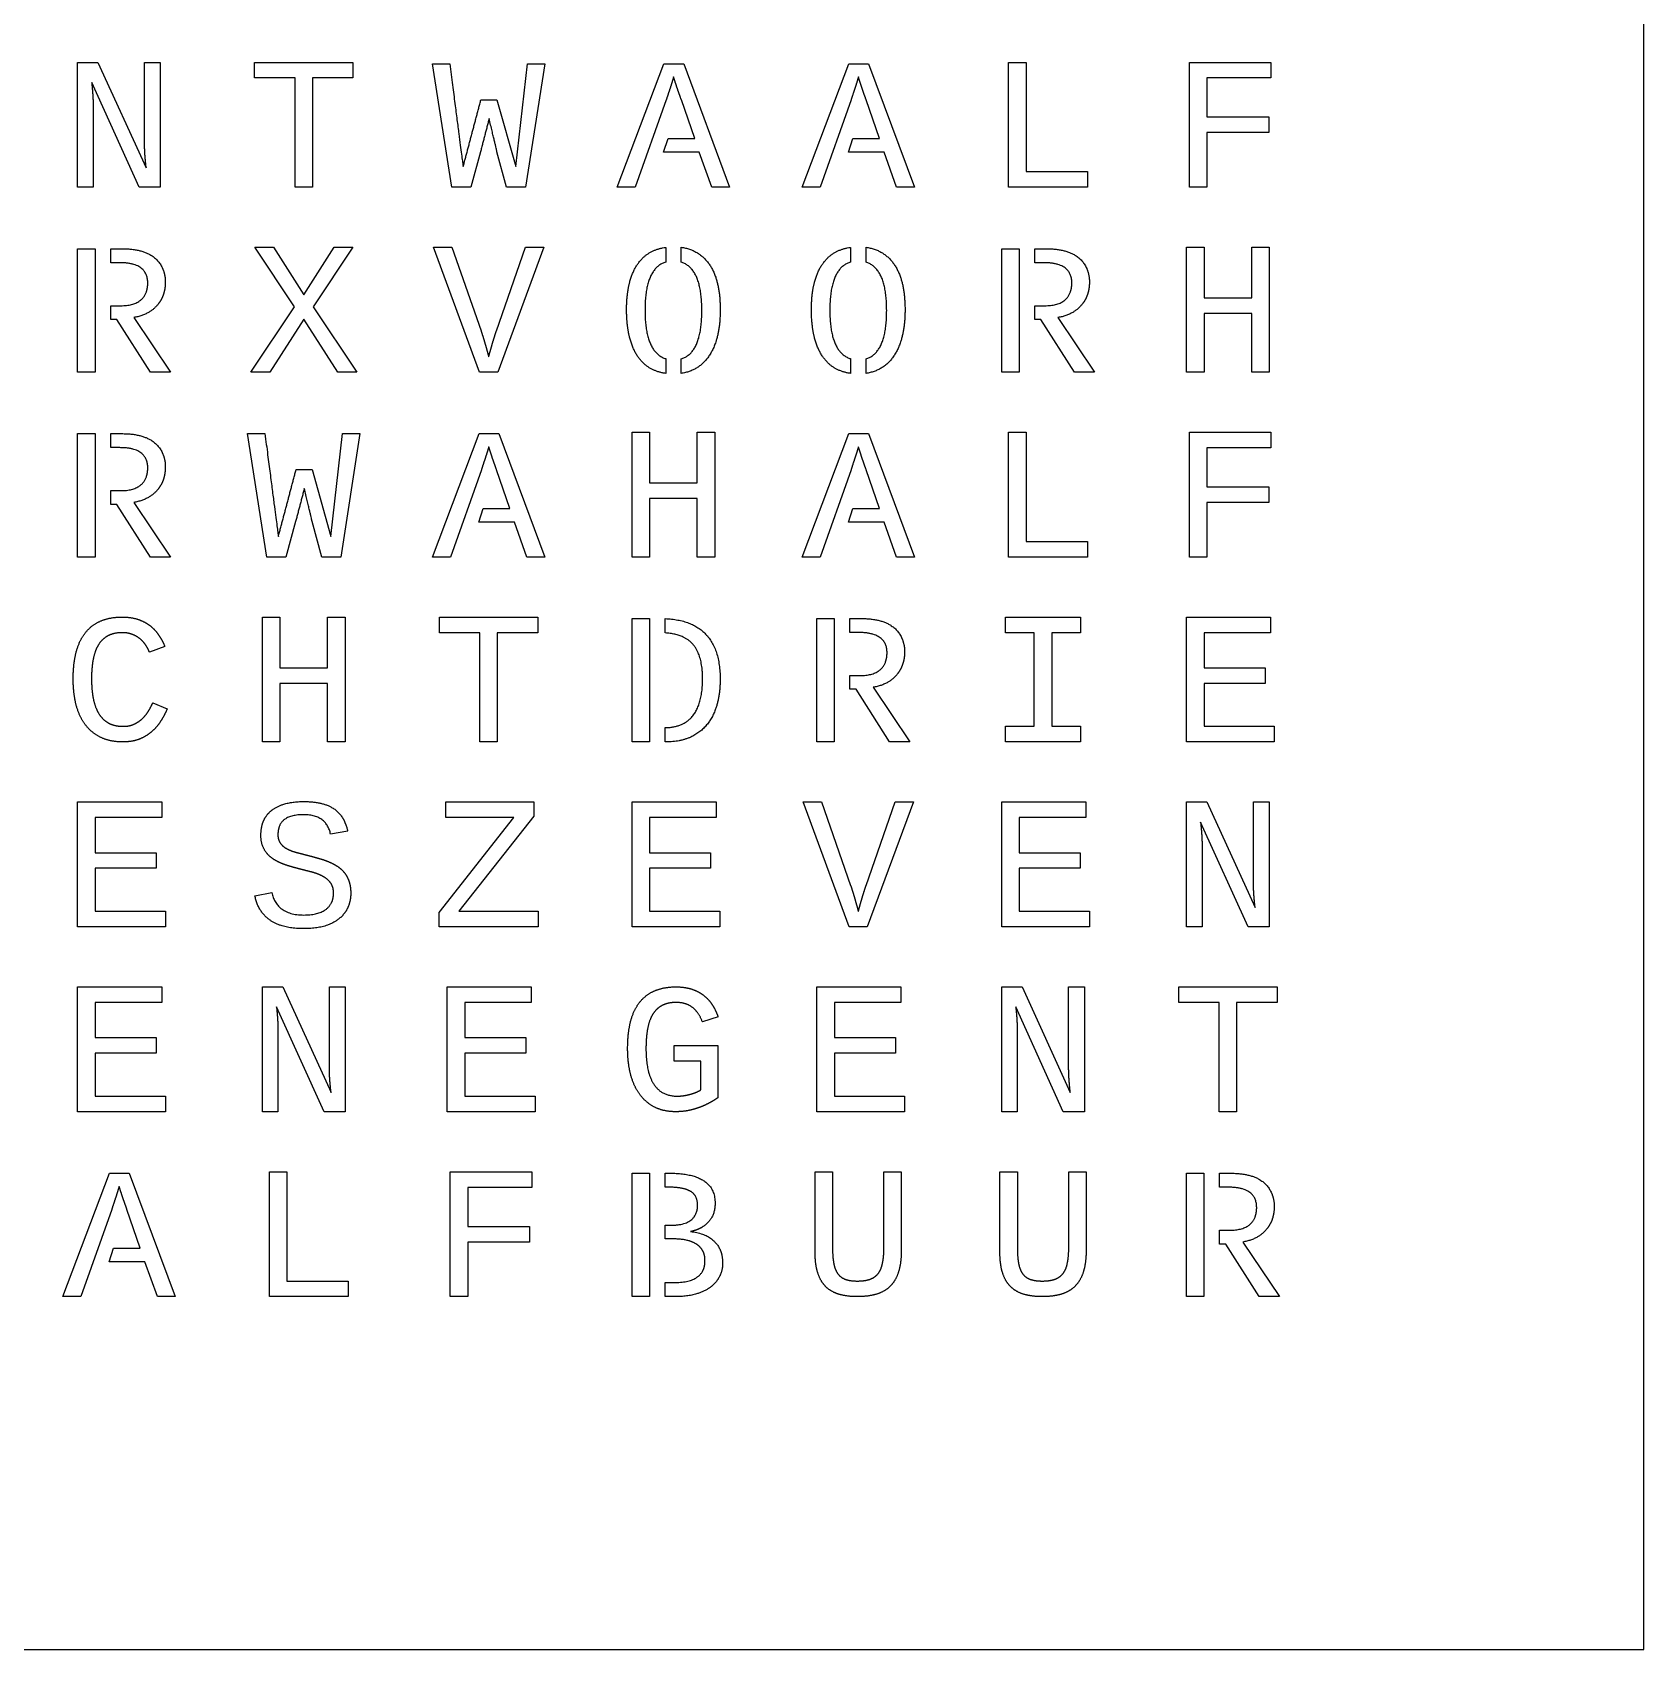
# Model space of a CAD drawing. Extents: x 0 to 550, y 0 to 550.
# Drawn here: x 259.4 to 550, y 0 to 291.6 of the extents above; entities that cross this region are included whole.
import ezdxf

# ---------------------------------------------------------------- set-up
doc = ezdxf.new("R2010")
doc.units = 0
for name, color, linetype in [('Rectangle', 7, 'CONTINUOUS'), ('ShapeString084', 7, 'CONTINUOUS'), ('ShapeString085', 7, 'CONTINUOUS'), ('ShapeString086', 7, 'CONTINUOUS'), ('ShapeString087', 7, 'CONTINUOUS'), ('ShapeString088', 7, 'CONTINUOUS'), ('ShapeString089', 7, 'CONTINUOUS'), ('ShapeString090', 7, 'CONTINUOUS'), ('ShapeString097', 7, 'CONTINUOUS'), ('ShapeString098', 7, 'CONTINUOUS'), ('ShapeString099', 7, 'CONTINUOUS'), ('ShapeString100', 7, 'CONTINUOUS'), ('ShapeString101', 7, 'CONTINUOUS'), ('ShapeString102', 7, 'CONTINUOUS'), ('ShapeString103', 7, 'CONTINUOUS'), ('ShapeString110', 7, 'CONTINUOUS'), ('ShapeString111', 7, 'CONTINUOUS'), ('ShapeString112', 7, 'CONTINUOUS'), ('ShapeString113', 7, 'CONTINUOUS'), ('ShapeString114', 7, 'CONTINUOUS'), ('ShapeString115', 7, 'CONTINUOUS'), ('ShapeString116', 7, 'CONTINUOUS'), ('ShapeString123', 7, 'CONTINUOUS'), ('ShapeString124', 7, 'CONTINUOUS'), ('ShapeString125', 7, 'CONTINUOUS'), ('ShapeString126', 7, 'CONTINUOUS'), ('ShapeString127', 7, 'CONTINUOUS'), ('ShapeString128', 7, 'CONTINUOUS'), ('ShapeString129', 7, 'CONTINUOUS'), ('ShapeString136', 7, 'CONTINUOUS'), ('ShapeString137', 7, 'CONTINUOUS'), ('ShapeString138', 7, 'CONTINUOUS'), ('ShapeString139', 7, 'CONTINUOUS'), ('ShapeString140', 7, 'CONTINUOUS'), ('ShapeString141', 7, 'CONTINUOUS'), ('ShapeString142', 7, 'CONTINUOUS'), ('ShapeString149', 7, 'CONTINUOUS'), ('ShapeString150', 7, 'CONTINUOUS'), ('ShapeString151', 7, 'CONTINUOUS'), ('ShapeString152', 7, 'CONTINUOUS'), ('ShapeString153', 7, 'CONTINUOUS'), ('ShapeString154', 7, 'CONTINUOUS'), ('ShapeString155', 7, 'CONTINUOUS'), ('ShapeString162', 7, 'CONTINUOUS'), ('ShapeString163', 7, 'CONTINUOUS'), ('ShapeString164', 7, 'CONTINUOUS'), ('ShapeString165', 7, 'CONTINUOUS'), ('ShapeString166', 7, 'CONTINUOUS'), ('ShapeString167', 7, 'CONTINUOUS'), ('ShapeString168', 7, 'CONTINUOUS')]:
    doc.layers.add(name, color=color, linetype=linetype)

msp = doc.modelspace()

# ---------------------------------------------------------------- linework, layer by layer
at = {"layer": 'Rectangle'}
for p, q in [((550, 0), (550, 550)), ((0, 0), (550, 0))]:
    msp.add_line(p, q, dxfattribs=at)
at = {"layer": 'ShapeString084'}
for p, q in [((267.553, 286.153), (271.214, 286.153)), ((267.553, 263.642), (267.553, 286.153)), ((271.214, 286.153), (279.919, 267.126)), ((279.622, 286.153), (282.458, 286.153)), ((279.622, 271.71), (279.622, 286.153)), ((282.458, 286.153), (282.458, 263.642)), ((278.666, 263.642), (270.092, 282.536)), ((270.356, 278.294), (270.356, 263.642)), ((270.356, 263.642), (267.553, 263.642)), ((282.458, 263.642), (278.666, 263.642))]:
    msp.add_line(p, q, dxfattribs=at)
for points in [[(270.092, 282.536), (270.158, 281.822), (270.224, 281.064)], [(270.224, 281.064), (270.279, 280.426), (270.312, 279.679)], [(270.312, 279.679), (270.356, 278.942), (270.356, 278.294)], [(279.666, 270.028), (279.622, 270.853), (279.622, 271.71)], [(279.776, 268.566), (279.71, 269.215), (279.666, 270.028)], [(279.919, 267.126), (279.842, 267.797), (279.776, 268.566)]]:
    msp.add_open_spline(points, degree=2, dxfattribs=at)
at = {"layer": 'ShapeString085'}
for p, q in [((299.469, 286.153), (317.209, 286.153)), ((299.469, 283.339), (299.469, 286.153)), ((317.209, 286.153), (317.209, 283.339)), ((306.778, 283.339), (299.469, 283.339)), ((306.778, 263.642), (306.778, 283.339)), ((309.911, 283.339), (309.911, 263.642)), ((317.209, 283.339), (309.911, 283.339)), ((309.911, 263.642), (306.778, 263.642))]:
    msp.add_line(p, q, dxfattribs=at)
at = {"layer": 'ShapeString086'}
for p, q in [((331.549, 285.889), (334.671, 285.889)), ((335.033, 263.642), (331.549, 285.889)), ((346.574, 267.368), (348.685, 285.889)), ((351.795, 285.889), (348.333, 263.642)), ((348.685, 285.889), (351.795, 285.889)), ((340.287, 279.393), (343.178, 279.393)), ((343.178, 279.393), (346.574, 267.368)), ((340.21, 270.028), (338.463, 263.642)), ((344.904, 263.642), (343.189, 270.028)), ((338.463, 263.642), (335.033, 263.642)), ((348.333, 263.642), (344.904, 263.642))]:
    msp.add_line(p, q, dxfattribs=at)
for points in [[(334.671, 285.889), (336.891, 268.654), (337.089, 267.368)], [(337.089, 267.368), (338.694, 273.37), (340.287, 279.393)], [(341.771, 276.008), (340.98, 273.007), (340.21, 270.028)], [(343.189, 270.028), (343.057, 270.6), (341.771, 276.008)]]:
    msp.add_open_spline(points, degree=2, dxfattribs=at)
at = {"layer": 'ShapeString087'}
for p, q in [((364.883, 263.642), (373.291, 285.889)), ((373.291, 285.889), (376.874, 285.889)), ((376.874, 285.889), (385.129, 263.642)), ((373.709, 279.371), (368.114, 263.642)), ((378.853, 272.402), (376.445, 279.371)), ((373.247, 269.94), (374.049, 272.402)), ((374.049, 272.402), (378.853, 272.402)), ((379.655, 269.94), (373.247, 269.94)), ((381.93, 263.642), (379.655, 269.94)), ((368.114, 263.642), (364.883, 263.642)), ((385.129, 263.642), (381.93, 263.642))]:
    msp.add_line(p, q, dxfattribs=at)
for points in [[(374.841, 282.866), (374.709, 282.426), (374.522, 281.844)], [(375.039, 283.515), (374.973, 283.317), (374.841, 282.866)], [(375.247, 282.877), (375.105, 283.317), (375.039, 283.515)], [(375.577, 281.855), (375.39, 282.437), (375.247, 282.877)], [(374.115, 280.624), (373.808, 279.668), (373.709, 279.371)], [(374.522, 281.844), (374.335, 281.272), (374.115, 280.624)], [(375.995, 280.646), (375.764, 281.283), (375.577, 281.855)], [(376.445, 279.371), (376.127, 280.261), (375.995, 280.646)]]:
    msp.add_open_spline(points, degree=2, dxfattribs=at)
at = {"layer": 'ShapeString088'}
for p, q in [((398.216, 263.642), (406.624, 285.889)), ((406.624, 285.889), (410.207, 285.889)), ((410.207, 285.889), (418.462, 263.642)), ((407.042, 279.371), (401.447, 263.642)), ((412.186, 272.402), (409.779, 279.371)), ((406.58, 269.94), (407.383, 272.402)), ((407.383, 272.402), (412.186, 272.402)), ((412.988, 269.94), (406.58, 269.94)), ((415.264, 263.642), (412.988, 269.94)), ((401.447, 263.642), (398.216, 263.642)), ((418.462, 263.642), (415.264, 263.642))]:
    msp.add_line(p, q, dxfattribs=at)
for points in [[(408.174, 282.866), (408.042, 282.426), (407.855, 281.844)], [(408.372, 283.515), (408.306, 283.317), (408.174, 282.866)], [(408.581, 282.877), (408.438, 283.317), (408.372, 283.515)], [(408.91, 281.855), (408.724, 282.437), (408.581, 282.877)], [(407.449, 280.624), (407.141, 279.668), (407.042, 279.371)], [(407.855, 281.844), (407.668, 281.272), (407.449, 280.624)], [(409.328, 280.646), (409.097, 281.283), (408.91, 281.855)], [(409.779, 279.371), (409.46, 280.261), (409.328, 280.646)]]:
    msp.add_open_spline(points, degree=2, dxfattribs=at)
at = {"layer": 'ShapeString089'}
for p, q in [((435.462, 263.642), (435.462, 286.153)), ((435.462, 286.153), (438.606, 286.153)), ((438.606, 286.153), (438.606, 266.456)), ((438.606, 266.456), (449.685, 266.456)), ((449.685, 266.456), (449.685, 263.642)), ((449.685, 263.642), (435.462, 263.642))]:
    msp.add_line(p, q, dxfattribs=at)
at = {"layer": 'ShapeString090'}
for p, q in [((468.081, 286.153), (482.777, 286.153)), ((468.081, 263.642), (468.081, 286.153)), ((482.777, 286.153), (482.777, 283.339)), ((471.236, 283.339), (471.236, 276.304)), ((482.777, 283.339), (471.236, 283.339)), ((471.236, 276.304), (482.381, 276.304)), ((482.381, 276.304), (482.381, 273.49)), ((471.236, 273.49), (471.236, 263.642)), ((482.381, 273.49), (471.236, 273.49)), ((471.236, 263.642), (468.081, 263.642))]:
    msp.add_line(p, q, dxfattribs=at)
at = {"layer": 'ShapeString097'}
for p, q in [((267.553, 252.555), (270.686, 252.555)), ((267.553, 230.309), (267.553, 252.555)), ((270.686, 252.555), (270.686, 230.309)), ((273.522, 252.555), (275.5, 252.555)), ((273.522, 250.027), (273.522, 252.555)), ((275.192, 250.027), (273.522, 250.027)), ((273.522, 242.278), (275.324, 242.278)), ((273.522, 239.794), (273.522, 242.278)), ((274.632, 239.794), (273.522, 239.794)), ((280.666, 230.309), (274.632, 239.794)), ((277.699, 240.157), (284.293, 230.309)), ((270.686, 230.309), (267.553, 230.309)), ((284.293, 230.309), (280.666, 230.309))]:
    msp.add_line(p, q, dxfattribs=at)
for points in [[(275.5, 252.555), (281.359, 252.555), (282.886, 248.972)], [(280.205, 246.356), (280.205, 250.027), (275.192, 250.027)], [(282.886, 248.972), (283.37, 247.84), (283.37, 246.609)], [(279.952, 244.785), (280.205, 245.532), (280.205, 246.356)], [(283.37, 246.609), (283.37, 245.378), (283.04, 244.367)], [(275.324, 242.278), (279.083, 242.278), (279.952, 244.785)], [(282.029, 242.509), (280.501, 240.619), (277.699, 240.157)], [(283.04, 244.367), (282.722, 243.356), (282.029, 242.509)]]:
    msp.add_open_spline(points, degree=2, dxfattribs=at)
at = {"layer": 'ShapeString098'}
for p, q in [((299.491, 252.819), (302.865, 252.819)), ((306.657, 242.07), (299.491, 252.819)), ((302.865, 252.819), (308.339, 244.257)), ((308.339, 244.257), (313.835, 252.819)), ((317.209, 252.819), (310.043, 242.07)), ((313.835, 252.819), (317.209, 252.819)), ((298.809, 230.309), (306.657, 242.07)), ((310.043, 242.07), (317.89, 230.309)), ((308.339, 239.882), (302.195, 230.309)), ((314.505, 230.309), (308.339, 239.882)), ((302.195, 230.309), (298.809, 230.309)), ((317.89, 230.309), (314.505, 230.309))]:
    msp.add_line(p, q, dxfattribs=at)
at = {"layer": 'ShapeString099'}
for p, q in [((331.714, 252.819), (335.033, 252.819)), ((340.046, 230.309), (331.714, 252.819)), ((335.033, 252.819), (340.309, 237.739)), ((343.079, 237.739), (348.322, 252.819)), ((351.63, 252.819), (343.31, 230.309)), ((348.322, 252.819), (351.63, 252.819)), ((343.31, 230.309), (340.046, 230.309))]:
    msp.add_line(p, q, dxfattribs=at)
for points in [[(340.309, 237.739), (340.573, 236.992), (340.815, 236.178)], [(340.815, 236.178), (341.057, 235.365), (341.255, 234.661)], [(342.563, 236.134), (342.815, 236.959), (343.079, 237.739)], [(341.255, 234.661), (341.485, 233.859), (341.694, 233.079)], [(341.694, 233.079), (341.892, 233.826), (342.123, 234.628)], [(342.123, 234.628), (342.321, 235.321), (342.563, 236.134)]]:
    msp.add_open_spline(points, degree=2, dxfattribs=at)
at = {"layer": 'ShapeString100'}
for p, q in [((373.61, 252.797), (373.61, 250.126)), ((376.413, 250.126), (376.413, 252.819)), ((373.61, 232.738), (373.61, 230.078)), ((376.413, 230.078), (376.413, 232.716))]:
    msp.add_line(p, q, dxfattribs=at)
for points in [[(367.125, 246.521), (368.609, 252.127), (373.61, 252.797)], [(376.413, 252.819), (379.479, 252.391), (381.271, 250.027)], [(373.61, 250.126), (369.884, 249.038), (369.884, 241.476)], [(380.139, 241.41), (380.139, 249.005), (376.413, 250.126)], [(381.271, 250.027), (383.447, 247.192), (383.447, 241.542)], [(366.564, 241.586), (366.564, 244.411), (367.125, 246.521)], [(367.092, 236.64), (366.564, 238.783), (366.564, 241.586)], [(369.884, 241.476), (369.884, 233.925), (373.61, 232.738)], [(376.413, 232.716), (380.139, 233.793), (380.139, 241.41)], [(383.447, 241.542), (383.447, 235.936), (381.205, 232.914)], [(373.61, 230.078), (368.532, 230.792), (367.092, 236.64)], [(381.205, 232.914), (379.446, 230.54), (376.413, 230.078)]]:
    msp.add_open_spline(points, degree=2, dxfattribs=at)
at = {"layer": 'ShapeString101'}
for p, q in [((406.943, 252.797), (406.943, 250.126)), ((409.746, 250.126), (409.746, 252.819)), ((406.943, 232.738), (406.943, 230.078)), ((409.746, 230.078), (409.746, 232.716))]:
    msp.add_line(p, q, dxfattribs=at)
for points in [[(400.458, 246.521), (401.942, 252.127), (406.943, 252.797)], [(409.746, 252.819), (412.812, 252.391), (414.604, 250.027)], [(406.943, 250.126), (403.217, 249.038), (403.217, 241.476)], [(413.472, 241.41), (413.472, 249.005), (409.746, 250.126)], [(414.604, 250.027), (416.78, 247.192), (416.78, 241.542)], [(399.898, 241.586), (399.898, 244.411), (400.458, 246.521)], [(400.425, 236.64), (399.898, 238.783), (399.898, 241.586)], [(403.217, 241.476), (403.217, 233.925), (406.943, 232.738)], [(409.746, 232.716), (413.472, 233.793), (413.472, 241.41)], [(416.78, 241.542), (416.78, 235.936), (414.538, 232.914)], [(406.943, 230.078), (401.865, 230.792), (400.425, 236.64)], [(414.538, 232.914), (412.779, 230.54), (409.746, 230.078)]]:
    msp.add_open_spline(points, degree=2, dxfattribs=at)
at = {"layer": 'ShapeString102'}
for p, q in [((434.22, 252.555), (437.353, 252.555)), ((434.22, 230.309), (434.22, 252.555)), ((437.353, 252.555), (437.353, 230.309)), ((440.188, 252.555), (442.167, 252.555)), ((440.188, 250.027), (440.188, 252.555)), ((441.859, 250.027), (440.188, 250.027)), ((440.188, 242.278), (441.991, 242.278)), ((440.188, 239.794), (440.188, 242.278)), ((441.299, 239.794), (440.188, 239.794)), ((447.333, 230.309), (441.299, 239.794)), ((444.365, 240.157), (450.96, 230.309)), ((437.353, 230.309), (434.22, 230.309)), ((450.96, 230.309), (447.333, 230.309))]:
    msp.add_line(p, q, dxfattribs=at)
for points in [[(442.167, 252.555), (448.025, 252.555), (449.553, 248.972)], [(446.871, 246.356), (446.871, 250.027), (441.859, 250.027)], [(449.553, 248.972), (450.037, 247.84), (450.037, 246.609)], [(446.618, 244.785), (446.871, 245.532), (446.871, 246.356)], [(450.037, 246.609), (450.037, 245.378), (449.707, 244.367)], [(441.991, 242.278), (445.75, 242.278), (446.618, 244.785)], [(448.696, 242.509), (447.168, 240.619), (444.365, 240.157)], [(449.707, 244.367), (449.388, 243.356), (448.696, 242.509)]]:
    msp.add_open_spline(points, degree=2, dxfattribs=at)
at = {"layer": 'ShapeString103'}
for p, q in [((467.553, 252.819), (470.708, 252.819)), ((467.553, 230.309), (467.553, 252.819)), ((470.708, 252.819), (470.708, 243.674)), ((479.314, 252.819), (482.458, 252.819)), ((479.314, 243.674), (479.314, 252.819)), ((482.458, 252.819), (482.458, 230.309)), ((470.708, 243.674), (479.314, 243.674)), ((470.708, 240.861), (470.708, 230.309)), ((479.314, 240.861), (470.708, 240.861)), ((479.314, 230.309), (479.314, 240.861)), ((470.708, 230.309), (467.553, 230.309)), ((482.458, 230.309), (479.314, 230.309))]:
    msp.add_line(p, q, dxfattribs=at)
at = {"layer": 'ShapeString110'}
for p, q in [((267.553, 219.222), (270.686, 219.222)), ((267.553, 196.976), (267.553, 219.222)), ((270.686, 219.222), (270.686, 196.976)), ((273.522, 219.222), (275.5, 219.222)), ((273.522, 216.694), (273.522, 219.222)), ((275.192, 216.694), (273.522, 216.694)), ((273.522, 208.945), (275.324, 208.945)), ((273.522, 206.461), (273.522, 208.945)), ((274.632, 206.461), (273.522, 206.461)), ((280.666, 196.976), (274.632, 206.461)), ((277.699, 206.824), (284.293, 196.976)), ((270.686, 196.976), (267.553, 196.976)), ((284.293, 196.976), (280.666, 196.976))]:
    msp.add_line(p, q, dxfattribs=at)
for points in [[(275.5, 219.222), (281.359, 219.222), (282.886, 215.639)], [(280.205, 213.023), (280.205, 216.694), (275.192, 216.694)], [(279.952, 211.451), (280.205, 212.199), (280.205, 213.023)], [(282.886, 215.639), (283.37, 214.507), (283.37, 213.276)], [(283.37, 213.276), (283.37, 212.045), (283.04, 211.034)], [(275.324, 208.945), (279.083, 208.945), (279.952, 211.451)], [(283.04, 211.034), (282.722, 210.022), (282.029, 209.176)], [(282.029, 209.176), (280.501, 207.285), (277.699, 206.824)]]:
    msp.add_open_spline(points, degree=2, dxfattribs=at)
at = {"layer": 'ShapeString111'}
for p, q in [((298.216, 219.222), (301.337, 219.222)), ((301.7, 196.976), (298.216, 219.222)), ((313.241, 200.702), (315.351, 219.222)), ((318.462, 219.222), (315, 196.976)), ((315.351, 219.222), (318.462, 219.222)), ((306.954, 212.726), (309.845, 212.726)), ((309.845, 212.726), (313.241, 200.702)), ((306.877, 203.362), (305.129, 196.976)), ((311.57, 196.976), (309.856, 203.362)), ((305.129, 196.976), (301.7, 196.976)), ((315, 196.976), (311.57, 196.976))]:
    msp.add_line(p, q, dxfattribs=at)
for points in [[(301.337, 219.222), (303.558, 201.988), (303.756, 200.702)], [(303.756, 200.702), (305.36, 206.703), (306.954, 212.726)], [(308.438, 209.341), (307.646, 206.34), (306.877, 203.362)], [(309.856, 203.362), (309.724, 203.933), (308.438, 209.341)]]:
    msp.add_open_spline(points, degree=2, dxfattribs=at)
at = {"layer": 'ShapeString112'}
for p, q in [((331.549, 196.976), (339.958, 219.222)), ((339.958, 219.222), (343.541, 219.222)), ((343.541, 219.222), (351.795, 196.976)), ((340.375, 212.704), (334.781, 196.976)), ((345.519, 205.736), (343.112, 212.704)), ((339.914, 203.274), (340.716, 205.736)), ((340.716, 205.736), (345.519, 205.736)), ((346.322, 203.274), (339.914, 203.274)), ((348.597, 196.976), (346.322, 203.274)), ((334.781, 196.976), (331.549, 196.976)), ((351.795, 196.976), (348.597, 196.976))]:
    msp.add_line(p, q, dxfattribs=at)
for points in [[(341.507, 216.199), (341.376, 215.76), (341.189, 215.177)], [(341.705, 216.848), (341.639, 216.65), (341.507, 216.199)], [(341.914, 216.21), (341.771, 216.65), (341.705, 216.848)], [(342.244, 215.188), (342.057, 215.771), (341.914, 216.21)], [(340.782, 213.957), (340.474, 213.001), (340.375, 212.704)], [(341.189, 215.177), (341.002, 214.606), (340.782, 213.957)], [(342.662, 213.979), (342.431, 214.617), (342.244, 215.188)], [(343.112, 212.704), (342.793, 213.594), (342.662, 213.979)]]:
    msp.add_open_spline(points, degree=2, dxfattribs=at)
at = {"layer": 'ShapeString113'}
for p, q in [((367.553, 219.486), (370.708, 219.486)), ((367.553, 196.976), (367.553, 219.486)), ((370.708, 219.486), (370.708, 210.341)), ((379.314, 219.486), (382.458, 219.486)), ((379.314, 210.341), (379.314, 219.486)), ((382.458, 219.486), (382.458, 196.976)), ((370.708, 210.341), (379.314, 210.341)), ((370.708, 207.527), (370.708, 196.976)), ((379.314, 207.527), (370.708, 207.527)), ((379.314, 196.976), (379.314, 207.527)), ((370.708, 196.976), (367.553, 196.976)), ((382.458, 196.976), (379.314, 196.976))]:
    msp.add_line(p, q, dxfattribs=at)
at = {"layer": 'ShapeString114'}
for p, q in [((398.216, 196.976), (406.624, 219.222)), ((406.624, 219.222), (410.207, 219.222)), ((410.207, 219.222), (418.462, 196.976)), ((407.042, 212.704), (401.447, 196.976)), ((412.186, 205.736), (409.779, 212.704)), ((406.58, 203.274), (407.383, 205.736)), ((407.383, 205.736), (412.186, 205.736)), ((412.988, 203.274), (406.58, 203.274)), ((415.264, 196.976), (412.988, 203.274)), ((401.447, 196.976), (398.216, 196.976)), ((418.462, 196.976), (415.264, 196.976))]:
    msp.add_line(p, q, dxfattribs=at)
for points in [[(408.174, 216.199), (408.042, 215.76), (407.855, 215.177)], [(408.372, 216.848), (408.306, 216.65), (408.174, 216.199)], [(408.581, 216.21), (408.438, 216.65), (408.372, 216.848)], [(408.91, 215.188), (408.724, 215.771), (408.581, 216.21)], [(407.449, 213.957), (407.141, 213.001), (407.042, 212.704)], [(407.855, 215.177), (407.668, 214.606), (407.449, 213.957)], [(409.328, 213.979), (409.097, 214.617), (408.91, 215.188)], [(409.779, 212.704), (409.46, 213.594), (409.328, 213.979)]]:
    msp.add_open_spline(points, degree=2, dxfattribs=at)
at = {"layer": 'ShapeString115'}
for p, q in [((435.462, 196.976), (435.462, 219.486)), ((435.462, 219.486), (438.606, 219.486)), ((438.606, 219.486), (438.606, 199.789)), ((438.606, 199.789), (449.685, 199.789)), ((449.685, 199.789), (449.685, 196.976)), ((449.685, 196.976), (435.462, 196.976))]:
    msp.add_line(p, q, dxfattribs=at)
at = {"layer": 'ShapeString116'}
for p, q in [((468.081, 219.486), (482.777, 219.486)), ((468.081, 196.976), (468.081, 219.486)), ((482.777, 219.486), (482.777, 216.672)), ((471.236, 216.672), (471.236, 209.638)), ((482.777, 216.672), (471.236, 216.672)), ((471.236, 209.638), (482.381, 209.638)), ((482.381, 209.638), (482.381, 206.824)), ((471.236, 206.824), (471.236, 196.976)), ((482.381, 206.824), (471.236, 206.824)), ((471.236, 196.976), (468.081, 196.976))]:
    msp.add_line(p, q, dxfattribs=at)
at = {"layer": 'ShapeString123'}
for p, q in [((283.271, 180.855), (280.501, 179.822)), ((281.095, 170.677), (283.711, 169.633))]:
    msp.add_line(p, q, dxfattribs=at)
for points in [[(268.894, 183.262), (269.983, 184.68), (271.642, 185.416)], [(271.642, 185.416), (273.313, 186.153), (275.588, 186.153)], [(275.588, 186.153), (277.259, 186.153), (278.512, 185.713)], [(278.512, 185.713), (279.765, 185.284), (280.677, 184.548)], [(280.677, 184.548), (281.589, 183.811), (282.227, 182.855)], [(267.279, 179.756), (267.806, 181.844), (268.894, 183.262)], [(271.356, 181.217), (270.686, 180.162), (270.367, 178.601)], [(273.082, 182.8), (272.038, 182.273), (271.356, 181.217)], [(275.599, 183.339), (274.137, 183.339), (273.082, 182.8)], [(277.391, 183.031), (276.588, 183.339), (275.599, 183.339)], [(278.787, 182.24), (278.193, 182.734), (277.391, 183.031)], [(279.82, 181.118), (279.391, 181.756), (278.787, 182.24)], [(280.501, 179.822), (280.249, 180.481), (279.82, 181.118)], [(282.227, 182.855), (282.864, 181.899), (283.271, 180.855)], [(266.751, 174.996), (266.751, 177.678), (267.279, 179.756)], [(270.367, 178.601), (270.059, 177.052), (270.059, 174.996)], [(267.279, 170.347), (266.751, 172.435), (266.751, 174.996)], [(270.059, 174.996), (270.059, 172.952), (270.389, 171.358)], [(268.927, 166.764), (267.817, 168.259), (267.279, 170.347)], [(270.389, 171.358), (270.719, 169.775), (271.411, 168.676)], [(280.259, 169.105), (280.743, 169.863), (281.095, 170.677)], [(283.711, 169.633), (283.249, 168.5), (282.568, 167.434)], [(271.73, 164.456), (270.049, 165.28), (268.927, 166.764)], [(271.411, 168.676), (272.104, 167.577), (273.181, 167.017)], [(273.181, 167.017), (274.269, 166.456), (275.786, 166.456)], [(275.786, 166.456), (276.819, 166.456), (277.655, 166.808)], [(277.655, 166.808), (278.49, 167.17), (279.138, 167.753)], [(279.138, 167.753), (279.787, 168.347), (280.259, 169.105)], [(282.568, 167.434), (281.897, 166.368), (280.941, 165.522)], [(275.753, 163.642), (273.423, 163.642), (271.73, 164.456)], [(278.71, 164.159), (277.435, 163.642), (275.753, 163.642)], [(280.941, 165.522), (279.985, 164.675), (278.71, 164.159)]]:
    msp.add_open_spline(points, degree=2, dxfattribs=at)
at = {"layer": 'ShapeString124'}
for p, q in [((300.887, 186.153), (304.041, 186.153)), ((300.887, 163.642), (300.887, 186.153)), ((304.041, 186.153), (304.041, 177.008)), ((312.648, 186.153), (315.791, 186.153)), ((312.648, 177.008), (312.648, 186.153)), ((315.791, 186.153), (315.791, 163.642)), ((304.041, 177.008), (312.648, 177.008)), ((304.041, 174.194), (304.041, 163.642)), ((312.648, 174.194), (304.041, 174.194)), ((312.648, 163.642), (312.648, 174.194)), ((304.041, 163.642), (300.887, 163.642)), ((315.791, 163.642), (312.648, 163.642))]:
    msp.add_line(p, q, dxfattribs=at)
at = {"layer": 'ShapeString125'}
for p, q in [((332.802, 186.153), (350.542, 186.153)), ((332.802, 183.339), (332.802, 186.153)), ((350.542, 186.153), (350.542, 183.339)), ((340.112, 183.339), (332.802, 183.339)), ((340.112, 163.642), (340.112, 183.339)), ((343.244, 183.339), (343.244, 163.642)), ((350.542, 183.339), (343.244, 183.339)), ((343.244, 163.642), (340.112, 163.642))]:
    msp.add_line(p, q, dxfattribs=at)
at = {"layer": 'ShapeString126'}
for p, q in [((367.553, 185.889), (370.719, 185.889)), ((367.553, 163.642), (367.553, 185.889)), ((370.719, 185.889), (370.719, 163.642)), ((373.522, 183.295), (373.522, 185.867)), ((373.522, 163.642), (373.522, 166.214)), ((370.719, 163.642), (367.553, 163.642)), ((373.654, 163.642), (373.522, 163.642))]:
    msp.add_line(p, q, dxfattribs=at)
for points in [[(373.522, 185.867), (383.436, 185.46), (383.436, 174.985)], [(378.402, 181.382), (376.775, 183.097), (373.522, 183.295)], [(380.27, 174.985), (380.27, 179.426), (378.402, 181.382)], [(373.522, 166.214), (380.27, 166.313), (380.27, 174.985)], [(383.436, 174.985), (383.436, 169.501), (380.864, 166.544)], [(380.864, 166.544), (378.325, 163.642), (373.654, 163.642)]]:
    msp.add_open_spline(points, degree=2, dxfattribs=at)
at = {"layer": 'ShapeString127'}
for p, q in [((400.887, 185.889), (404.019, 185.889)), ((400.887, 163.642), (400.887, 185.889)), ((404.019, 185.889), (404.019, 163.642)), ((406.855, 185.889), (408.834, 185.889)), ((406.855, 183.361), (406.855, 185.889)), ((408.526, 183.361), (406.855, 183.361)), ((406.855, 175.612), (408.658, 175.612)), ((406.855, 173.128), (406.855, 175.612)), ((407.965, 173.128), (406.855, 173.128)), ((414, 163.642), (407.965, 173.128)), ((411.032, 173.49), (417.627, 163.642)), ((404.019, 163.642), (400.887, 163.642)), ((417.627, 163.642), (414, 163.642))]:
    msp.add_line(p, q, dxfattribs=at)
for points in [[(408.834, 185.889), (414.692, 185.889), (416.22, 182.306)], [(413.538, 179.69), (413.538, 183.361), (408.526, 183.361)], [(416.22, 182.306), (416.703, 181.173), (416.703, 179.942)], [(408.658, 175.612), (412.417, 175.612), (413.285, 178.118)], [(413.285, 178.118), (413.538, 178.865), (413.538, 179.69)], [(416.703, 179.942), (416.703, 178.711), (416.374, 177.7)], [(415.362, 175.843), (413.835, 173.952), (411.032, 173.49)], [(416.374, 177.7), (416.055, 176.689), (415.362, 175.843)]]:
    msp.add_open_spline(points, degree=2, dxfattribs=at)
at = {"layer": 'ShapeString128'}
for p, q in [((434.88, 186.153), (448.454, 186.153)), ((434.88, 183.339), (434.88, 186.153)), ((448.454, 186.153), (448.454, 183.339)), ((440.09, 183.339), (434.88, 183.339)), ((440.09, 166.456), (440.09, 183.339)), ((443.244, 183.339), (443.244, 166.456)), ((448.454, 183.339), (443.244, 183.339)), ((434.88, 166.456), (440.09, 166.456)), ((434.88, 163.642), (434.88, 166.456)), ((443.244, 166.456), (448.454, 166.456)), ((448.454, 166.456), (448.454, 163.642)), ((448.454, 163.642), (434.88, 163.642))]:
    msp.add_line(p, q, dxfattribs=at)
at = {"layer": 'ShapeString129'}
for p, q in [((467.553, 163.642), (467.553, 186.153)), ((467.553, 186.153), (482.711, 186.153)), ((482.711, 186.153), (482.711, 183.339)), ((470.708, 183.339), (470.708, 177.008)), ((482.711, 183.339), (470.708, 183.339)), ((470.708, 177.008), (481.721, 177.008)), ((481.721, 177.008), (481.721, 174.194)), ((470.708, 174.194), (470.708, 166.456)), ((481.721, 174.194), (470.708, 174.194)), ((470.708, 166.456), (483.381, 166.456)), ((483.381, 166.456), (483.381, 163.642)), ((483.381, 163.642), (467.553, 163.642))]:
    msp.add_line(p, q, dxfattribs=at)
at = {"layer": 'ShapeString136'}
for p, q in [((267.553, 130.309), (267.553, 152.819)), ((267.553, 152.819), (282.711, 152.819)), ((282.711, 152.819), (282.711, 150.005)), ((270.708, 150.005), (270.708, 143.674)), ((282.711, 150.005), (270.708, 150.005)), ((270.708, 143.674), (281.721, 143.674)), ((281.721, 143.674), (281.721, 140.861)), ((270.708, 140.861), (270.708, 133.123)), ((281.721, 140.861), (270.708, 140.861)), ((270.708, 133.123), (283.381, 133.123)), ((283.381, 133.123), (283.381, 130.309)), ((283.381, 130.309), (267.553, 130.309))]:
    msp.add_line(p, q, dxfattribs=at)
at = {"layer": 'ShapeString137'}
for p, q in [((316.275, 147.554), (313.175, 147.016)), ((299.524, 135.881), (302.568, 136.497))]:
    msp.add_line(p, q, dxfattribs=at)
for points in [[(302.832, 151.511), (304.833, 152.896), (308.361, 152.896)], [(308.361, 152.896), (313.681, 152.896), (315.384, 149.863)], [(300.612, 146.708), (300.612, 148.544), (301.206, 149.676)], [(301.206, 149.676), (301.799, 150.808), (302.832, 151.511)], [(308.339, 150.522), (304.701, 150.522), (303.92, 148.401)], [(313.175, 147.016), (312.417, 150.522), (308.339, 150.522)], [(315.384, 149.863), (315.945, 148.873), (316.275, 147.554)], [(301.678, 143.564), (300.612, 144.883), (300.612, 146.708)], [(303.92, 148.401), (303.679, 147.752), (303.679, 146.884)], [(303.679, 146.884), (303.679, 146.027), (304.107, 145.4)], [(302.843, 142.52), (302.173, 142.96), (301.678, 143.564)], [(304.107, 145.4), (304.547, 144.785), (305.294, 144.378)], [(305.294, 144.378), (306.053, 143.982), (307.042, 143.718)], [(307.042, 143.718), (308.042, 143.455), (309.064, 143.191)], [(309.064, 143.191), (310.087, 142.927), (311.01, 142.663)], [(304.283, 141.762), (303.514, 142.081), (302.843, 142.52)], [(305.899, 141.201), (305.064, 141.443), (304.283, 141.762)], [(307.712, 140.707), (306.745, 140.96), (305.899, 141.201)], [(309.779, 140.179), (308.691, 140.465), (307.712, 140.707)], [(311.746, 139.432), (310.878, 139.893), (309.779, 140.179)], [(311.01, 142.663), (311.933, 142.41), (312.779, 142.059)], [(312.779, 142.059), (313.637, 141.718), (314.362, 141.245)], [(314.362, 141.245), (315.099, 140.784), (315.637, 140.102)], [(315.637, 140.102), (316.187, 139.432), (316.495, 138.519)], [(313.164, 138.245), (312.626, 138.97), (311.746, 139.432)], [(313.703, 136.42), (313.703, 137.519), (313.164, 138.245)], [(316.495, 138.519), (316.813, 137.618), (316.813, 136.31)], [(302.261, 131.496), (300.117, 133.013), (299.524, 135.881)], [(302.568, 136.497), (303.459, 132.441), (308.361, 132.441)], [(308.361, 132.441), (312.164, 132.441), (313.307, 134.585)], [(313.307, 134.585), (313.703, 135.321), (313.703, 136.42)], [(316.813, 136.31), (316.813, 135.013), (316.297, 133.826)], [(308.471, 129.979), (304.415, 129.979), (302.261, 131.496)], [(314.736, 131.793), (312.527, 129.979), (308.471, 129.979)], [(316.297, 133.826), (315.791, 132.65), (314.736, 131.793)]]:
    msp.add_open_spline(points, degree=2, dxfattribs=at)
at = {"layer": 'ShapeString138'}
for p, q in [((333.956, 152.819), (349.817, 152.819)), ((333.956, 150.005), (333.956, 152.819)), ((349.817, 152.819), (349.817, 150.28)), ((332.758, 132.914), (346.245, 149.994)), ((346.245, 149.994), (333.956, 150.005)), ((349.817, 150.28), (336.33, 133.123)), ((332.758, 130.309), (332.758, 132.914)), ((336.33, 133.123), (350.597, 133.123)), ((350.597, 133.123), (350.597, 130.309)), ((350.597, 130.309), (332.758, 130.309))]:
    msp.add_line(p, q, dxfattribs=at)
at = {"layer": 'ShapeString139'}
for p, q in [((367.553, 130.309), (367.553, 152.819)), ((367.553, 152.819), (382.711, 152.819)), ((382.711, 152.819), (382.711, 150.005)), ((370.708, 150.005), (370.708, 143.674)), ((382.711, 150.005), (370.708, 150.005)), ((370.708, 143.674), (381.721, 143.674)), ((381.721, 143.674), (381.721, 140.861)), ((370.708, 140.861), (370.708, 133.123)), ((381.721, 140.861), (370.708, 140.861)), ((370.708, 133.123), (383.381, 133.123)), ((383.381, 133.123), (383.381, 130.309)), ((383.381, 130.309), (367.553, 130.309))]:
    msp.add_line(p, q, dxfattribs=at)
at = {"layer": 'ShapeString140'}
for p, q in [((398.381, 152.819), (401.7, 152.819)), ((406.712, 130.309), (398.381, 152.819)), ((401.7, 152.819), (406.976, 137.739)), ((409.746, 137.739), (414.989, 152.819)), ((418.297, 152.819), (409.977, 130.309)), ((414.989, 152.819), (418.297, 152.819)), ((409.977, 130.309), (406.712, 130.309))]:
    msp.add_line(p, q, dxfattribs=at)
for points in [[(406.976, 137.739), (407.24, 136.992), (407.482, 136.178)], [(409.229, 136.134), (409.482, 136.959), (409.746, 137.739)], [(407.482, 136.178), (407.723, 135.365), (407.921, 134.661)], [(407.921, 134.661), (408.152, 133.859), (408.361, 133.079)], [(408.361, 133.079), (408.559, 133.826), (408.79, 134.628)], [(408.79, 134.628), (408.987, 135.321), (409.229, 136.134)]]:
    msp.add_open_spline(points, degree=2, dxfattribs=at)
at = {"layer": 'ShapeString141'}
for p, q in [((434.22, 130.309), (434.22, 152.819)), ((434.22, 152.819), (449.377, 152.819)), ((449.377, 152.819), (449.377, 150.005)), ((437.375, 150.005), (437.375, 143.674)), ((449.377, 150.005), (437.375, 150.005)), ((437.375, 143.674), (448.388, 143.674)), ((448.388, 143.674), (448.388, 140.861)), ((437.375, 140.861), (437.375, 133.123)), ((448.388, 140.861), (437.375, 140.861)), ((437.375, 133.123), (450.048, 133.123)), ((450.048, 133.123), (450.048, 130.309)), ((450.048, 130.309), (434.22, 130.309))]:
    msp.add_line(p, q, dxfattribs=at)
at = {"layer": 'ShapeString142'}
for p, q in [((467.553, 152.819), (471.214, 152.819)), ((467.553, 130.309), (467.553, 152.819)), ((471.214, 152.819), (479.919, 133.793)), ((479.622, 152.819), (482.458, 152.819)), ((479.622, 138.377), (479.622, 152.819)), ((482.458, 152.819), (482.458, 130.309)), ((478.666, 130.309), (470.092, 149.203)), ((470.356, 144.96), (470.356, 130.309)), ((470.356, 130.309), (467.553, 130.309)), ((482.458, 130.309), (478.666, 130.309))]:
    msp.add_line(p, q, dxfattribs=at)
for points in [[(470.092, 149.203), (470.158, 148.489), (470.224, 147.73)], [(470.224, 147.73), (470.279, 147.093), (470.312, 146.345)], [(470.312, 146.345), (470.356, 145.609), (470.356, 144.96)], [(479.666, 136.695), (479.622, 137.519), (479.622, 138.377)], [(479.776, 135.233), (479.71, 135.881), (479.666, 136.695)], [(479.919, 133.793), (479.842, 134.464), (479.776, 135.233)]]:
    msp.add_open_spline(points, degree=2, dxfattribs=at)
at = {"layer": 'ShapeString149'}
for p, q in [((267.553, 96.9755), (267.553, 119.486)), ((267.553, 119.486), (282.711, 119.486)), ((270.708, 116.672), (270.708, 110.341)), ((282.711, 116.672), (270.708, 116.672)), ((282.711, 119.486), (282.711, 116.672)), ((270.708, 110.341), (281.721, 110.341)), ((281.721, 110.341), (281.721, 107.527)), ((270.708, 107.527), (270.708, 99.7893)), ((281.721, 107.527), (270.708, 107.527)), ((270.708, 99.7893), (283.381, 99.7893)), ((283.381, 99.7893), (283.381, 96.9755)), ((283.381, 96.9755), (267.553, 96.9755))]:
    msp.add_line(p, q, dxfattribs=at)
at = {"layer": 'ShapeString150'}
for p, q in [((300.887, 119.486), (304.547, 119.486)), ((300.887, 96.9755), (300.887, 119.486)), ((304.547, 119.486), (313.252, 100.46)), ((312.955, 119.486), (315.791, 119.486)), ((312.955, 105.043), (312.955, 119.486)), ((315.791, 119.486), (315.791, 96.9755)), ((311.999, 96.9755), (303.426, 115.87)), ((303.69, 111.627), (303.69, 96.9755)), ((303.69, 96.9755), (300.887, 96.9755)), ((315.791, 96.9755), (311.999, 96.9755))]:
    msp.add_line(p, q, dxfattribs=at)
for points in [[(303.426, 115.87), (303.492, 115.155), (303.558, 114.397)], [(303.558, 114.397), (303.613, 113.759), (303.646, 113.012)], [(303.646, 113.012), (303.69, 112.276), (303.69, 111.627)], [(312.999, 103.362), (312.955, 104.186), (312.955, 105.043)], [(313.109, 101.9), (313.043, 102.548), (312.999, 103.362)], [(313.252, 100.46), (313.175, 101.13), (313.109, 101.9)]]:
    msp.add_open_spline(points, degree=2, dxfattribs=at)
at = {"layer": 'ShapeString151'}
for p, q in [((334.22, 96.9755), (334.22, 119.486)), ((334.22, 119.486), (349.377, 119.486)), ((337.375, 116.672), (337.375, 110.341)), ((349.377, 116.672), (337.375, 116.672)), ((349.377, 119.486), (349.377, 116.672)), ((337.375, 110.341), (348.388, 110.341)), ((348.388, 110.341), (348.388, 107.527)), ((337.375, 107.527), (337.375, 99.7893)), ((348.388, 107.527), (337.375, 107.527)), ((337.375, 99.7893), (350.048, 99.7893)), ((350.048, 99.7893), (350.048, 96.9755)), ((350.048, 96.9755), (334.22, 96.9755))]:
    msp.add_line(p, q, dxfattribs=at)
at = {"layer": 'ShapeString152'}
for p, q in [((383.073, 114.067), (380.249, 113.155)), ((375.138, 108.934), (383.04, 108.934)), ((375.138, 106.12), (375.138, 108.934)), ((383.04, 108.934), (383.04, 99.5036)), ((379.974, 106.12), (375.138, 106.12)), ((379.974, 100.932), (379.974, 106.12))]:
    msp.add_line(p, q, dxfattribs=at)
for points in [[(368.839, 116.606), (369.917, 118.024), (371.565, 118.749)], [(371.565, 118.749), (373.214, 119.486), (375.478, 119.486)], [(375.5, 116.672), (374.016, 116.672), (372.972, 116.134)], [(375.478, 119.486), (377.127, 119.486), (378.369, 119.057)], [(378.479, 115.749), (377.336, 116.672), (375.5, 116.672)], [(378.369, 119.057), (379.611, 118.64), (380.523, 117.903)], [(380.523, 117.903), (381.447, 117.178), (382.062, 116.188)], [(367.257, 113.111), (367.773, 115.199), (368.839, 116.606)], [(371.291, 114.54), (370.642, 113.485), (370.345, 111.924)], [(372.972, 116.134), (371.939, 115.595), (371.291, 114.54)], [(380.249, 113.155), (379.622, 114.826), (378.479, 115.749)], [(382.062, 116.188), (382.678, 115.199), (383.073, 114.067)], [(366.751, 108.33), (366.751, 111.034), (367.257, 113.111)], [(370.345, 111.924), (370.059, 110.363), (370.059, 108.33)], [(367.279, 103.768), (366.751, 105.846), (366.751, 108.33)], [(370.059, 108.33), (370.059, 104.142), (371.455, 101.966)], [(368.872, 100.185), (367.806, 101.691), (367.279, 103.768)], [(371.576, 97.8219), (369.95, 98.6792), (368.872, 100.185)], [(371.455, 101.966), (372.851, 99.7893), (375.687, 99.7893)], [(375.687, 99.7893), (376.478, 99.7893), (377.16, 99.9212)], [(377.16, 99.9212), (377.841, 100.053), (378.391, 100.229)], [(378.391, 100.229), (378.952, 100.405), (379.347, 100.592)], [(379.347, 100.592), (379.754, 100.79), (379.974, 100.932)], [(383.04, 99.5036), (382.447, 99.1079), (381.666, 98.6572)], [(375.423, 96.9755), (373.214, 96.9755), (371.576, 97.8219)], [(377.841, 97.2173), (376.709, 96.9755), (375.423, 96.9755)], [(379.93, 97.8439), (378.974, 97.4701), (377.841, 97.2173)], [(381.666, 98.6572), (380.886, 98.2176), (379.93, 97.8439)]]:
    msp.add_open_spline(points, degree=2, dxfattribs=at)
at = {"layer": 'ShapeString153'}
for p, q in [((400.887, 96.9755), (400.887, 119.486)), ((400.887, 119.486), (416.044, 119.486)), ((404.041, 116.672), (404.041, 110.341)), ((416.044, 116.672), (404.041, 116.672)), ((416.044, 119.486), (416.044, 116.672)), ((404.041, 110.341), (415.055, 110.341)), ((415.055, 110.341), (415.055, 107.527)), ((404.041, 107.527), (404.041, 99.7893)), ((415.055, 107.527), (404.041, 107.527)), ((404.041, 99.7893), (416.714, 99.7893)), ((416.714, 99.7893), (416.714, 96.9755)), ((416.714, 96.9755), (400.887, 96.9755))]:
    msp.add_line(p, q, dxfattribs=at)
at = {"layer": 'ShapeString154'}
for p, q in [((434.22, 119.486), (437.88, 119.486)), ((434.22, 96.9755), (434.22, 119.486)), ((437.88, 119.486), (446.585, 100.46)), ((446.289, 119.486), (449.124, 119.486)), ((446.289, 105.043), (446.289, 119.486)), ((449.124, 119.486), (449.124, 96.9755)), ((445.332, 96.9755), (436.759, 115.87)), ((437.023, 111.627), (437.023, 96.9755)), ((437.023, 96.9755), (434.22, 96.9755)), ((449.124, 96.9755), (445.332, 96.9755))]:
    msp.add_line(p, q, dxfattribs=at)
for points in [[(436.759, 115.87), (436.825, 115.155), (436.891, 114.397)], [(436.891, 114.397), (436.946, 113.759), (436.979, 113.012)], [(436.979, 113.012), (437.023, 112.276), (437.023, 111.627)], [(446.333, 103.362), (446.289, 104.186), (446.289, 105.043)], [(446.443, 101.9), (446.377, 102.548), (446.333, 103.362)], [(446.585, 100.46), (446.508, 101.13), (446.443, 101.9)]]:
    msp.add_open_spline(points, degree=2, dxfattribs=at)
at = {"layer": 'ShapeString155'}
for p, q in [((466.136, 119.486), (483.876, 119.486)), ((466.136, 116.672), (466.136, 119.486)), ((473.445, 116.672), (466.136, 116.672)), ((473.445, 96.9755), (473.445, 116.672)), ((476.577, 116.672), (476.577, 96.9755)), ((483.876, 116.672), (476.577, 116.672)), ((483.876, 119.486), (483.876, 116.672)), ((476.577, 96.9755), (473.445, 96.9755))]:
    msp.add_line(p, q, dxfattribs=at)
at = {"layer": 'ShapeString162'}
for p, q in [((264.883, 63.6422), (273.291, 85.8888)), ((273.291, 85.8888), (276.874, 85.8888)), ((276.874, 85.8888), (285.129, 63.6422)), ((273.709, 79.3709), (268.114, 63.6422)), ((278.853, 72.4023), (276.445, 79.3709)), ((273.247, 69.9403), (274.049, 72.4023)), ((274.049, 72.4023), (278.853, 72.4023)), ((279.655, 69.9403), (273.247, 69.9403)), ((281.93, 63.6422), (279.655, 69.9403)), ((268.114, 63.6422), (264.883, 63.6422)), ((285.129, 63.6422), (281.93, 63.6422))]:
    msp.add_line(p, q, dxfattribs=at)
for points in [[(274.522, 81.8439), (274.335, 81.2724), (274.115, 80.6239)], [(274.841, 82.8661), (274.709, 82.4265), (274.522, 81.8439)], [(275.039, 83.5146), (274.973, 83.3168), (274.841, 82.8661)], [(275.247, 82.8771), (275.105, 83.3168), (275.039, 83.5146)], [(275.577, 81.8549), (275.39, 82.4375), (275.247, 82.8771)], [(275.995, 80.6459), (275.764, 81.2834), (275.577, 81.8549)], [(274.115, 80.6239), (273.808, 79.6676), (273.709, 79.3709)], [(276.445, 79.3709), (276.127, 80.2612), (275.995, 80.6459)]]:
    msp.add_open_spline(points, degree=2, dxfattribs=at)
at = {"layer": 'ShapeString163'}
for p, q in [((302.129, 63.6422), (302.129, 86.1525)), ((302.129, 86.1525), (305.272, 86.1525)), ((305.272, 86.1525), (305.272, 66.456)), ((305.272, 66.456), (316.352, 66.456)), ((316.352, 66.456), (316.352, 63.6422)), ((316.352, 63.6422), (302.129, 63.6422))]:
    msp.add_line(p, q, dxfattribs=at)
at = {"layer": 'ShapeString164'}
for p, q in [((334.748, 86.1525), (349.443, 86.1525)), ((334.748, 63.6422), (334.748, 86.1525)), ((349.443, 86.1525), (349.443, 83.3388)), ((337.902, 83.3388), (337.902, 76.3043)), ((349.443, 83.3388), (337.902, 83.3388)), ((337.902, 76.3043), (349.047, 76.3043)), ((349.047, 76.3043), (349.047, 73.4905)), ((337.902, 73.4905), (337.902, 63.6422)), ((349.047, 73.4905), (337.902, 73.4905)), ((337.902, 63.6422), (334.748, 63.6422))]:
    msp.add_line(p, q, dxfattribs=at)
at = {"layer": 'ShapeString165'}
for p, q in [((367.553, 85.8888), (370.708, 85.8888)), ((367.553, 63.6422), (367.553, 85.8888)), ((370.708, 85.8888), (370.708, 63.6422)), ((373.522, 85.8888), (374.346, 85.8888)), ((373.522, 83.3607), (373.522, 85.8888)), ((374.379, 83.3607), (373.522, 83.3607)), ((373.522, 76.5021), (374.412, 76.5021)), ((373.522, 74.051), (373.522, 76.5021)), ((374.863, 74.051), (373.522, 74.051)), ((373.522, 66.1702), (375.094, 66.1702)), ((373.522, 63.6422), (373.522, 66.1702)), ((370.708, 63.6422), (367.553, 63.6422)), ((375.335, 63.6422), (373.522, 63.6422))]:
    msp.add_line(p, q, dxfattribs=at)
for points in [[(374.346, 85.8888), (382.524, 85.8888), (382.524, 80.492)], [(378.116, 82.6133), (376.874, 83.3607), (374.379, 83.3607)], [(379.358, 80.0963), (379.358, 81.8659), (378.116, 82.6133)], [(374.412, 76.5021), (379.358, 76.5021), (379.358, 80.0963)], [(382.524, 80.492), (382.524, 77.5133), (380.051, 76.0735)], [(380.051, 76.0735), (379.226, 75.6008), (378.105, 75.37)], [(379.094, 73.1388), (377.633, 74.051), (374.863, 74.051)], [(378.105, 75.37), (382.282, 74.9194), (383.502, 71.9187)], [(380.27, 71.9517), (379.853, 72.6771), (379.094, 73.1388)], [(380.699, 70.1161), (380.699, 71.2263), (380.27, 71.9517)], [(380.281, 68.2476), (380.699, 69.017), (380.699, 70.1161)], [(383.502, 71.9187), (383.876, 70.9954), (383.876, 69.5995)], [(375.094, 66.1702), (379.149, 66.1702), (380.281, 68.2476)], [(383.876, 69.5995), (383.876, 68.2146), (383.183, 67.0275)], [(381.326, 65.0931), (379.061, 63.6422), (375.335, 63.6422)], [(383.183, 67.0275), (382.491, 65.8405), (381.326, 65.0931)]]:
    msp.add_open_spline(points, degree=2, dxfattribs=at)
at = {"layer": 'ShapeString166'}
for p, q in [((400.557, 86.1525), (403.712, 86.1525)), ((400.557, 71.7319), (400.557, 86.1525)), ((403.712, 86.1525), (403.712, 72.3474)), ((412.977, 86.1525), (416.11, 86.1525)), ((412.977, 72.5562), (412.977, 86.1525)), ((416.11, 86.1525), (416.11, 72.0286))]:
    msp.add_line(p, q, dxfattribs=at)
for points in [[(401.03, 67.9728), (400.557, 69.5116), (400.557, 71.7319)], [(403.712, 72.3474), (403.712, 70.7756), (403.92, 69.6545)], [(412.735, 69.7094), (412.977, 70.8855), (412.977, 72.5562)], [(416.11, 72.0286), (416.11, 69.7754), (415.626, 68.1816)], [(402.459, 65.4668), (401.513, 66.434), (401.03, 67.9728)], [(403.92, 69.6545), (404.129, 68.5334), (404.624, 67.8189)], [(404.624, 67.8189), (405.129, 67.1045), (405.998, 66.7747)], [(410.46, 66.7747), (411.384, 67.1045), (411.944, 67.8189)], [(411.944, 67.8189), (412.505, 68.5444), (412.735, 69.7094)], [(415.626, 68.1816), (415.154, 66.5879), (414.164, 65.5767)], [(404.844, 64.0709), (403.415, 64.5105), (402.459, 65.4668)], [(405.998, 66.7747), (406.866, 66.456), (408.185, 66.456)], [(408.185, 66.456), (409.548, 66.456), (410.46, 66.7747)], [(414.164, 65.5767), (413.186, 64.5655), (411.691, 64.1038)], [(408.196, 63.6422), (406.284, 63.6422), (404.844, 64.0709)], [(411.691, 64.1038), (410.207, 63.6422), (408.196, 63.6422)]]:
    msp.add_open_spline(points, degree=2, dxfattribs=at)
at = {"layer": 'ShapeString167'}
for p, q in [((433.89, 86.1525), (437.045, 86.1525)), ((433.89, 71.7319), (433.89, 86.1525)), ((437.045, 86.1525), (437.045, 72.3474)), ((446.311, 86.1525), (449.443, 86.1525)), ((446.311, 72.5562), (446.311, 86.1525)), ((449.443, 86.1525), (449.443, 72.0286))]:
    msp.add_line(p, q, dxfattribs=at)
for points in [[(434.363, 67.9728), (433.89, 69.5116), (433.89, 71.7319)], [(437.045, 72.3474), (437.045, 70.7756), (437.254, 69.6545)], [(446.069, 69.7094), (446.311, 70.8855), (446.311, 72.5562)], [(449.443, 72.0286), (449.443, 69.7754), (448.96, 68.1816)], [(435.792, 65.4668), (434.847, 66.434), (434.363, 67.9728)], [(437.254, 69.6545), (437.463, 68.5334), (437.957, 67.8189)], [(437.957, 67.8189), (438.463, 67.1045), (439.331, 66.7747)], [(443.794, 66.7747), (444.717, 67.1045), (445.277, 67.8189)], [(445.277, 67.8189), (445.838, 68.5444), (446.069, 69.7094)], [(448.96, 68.1816), (448.487, 66.5879), (447.498, 65.5767)], [(438.177, 64.0709), (436.748, 64.5105), (435.792, 65.4668)], [(439.331, 66.7747), (440.199, 66.456), (441.518, 66.456)], [(441.518, 66.456), (442.881, 66.456), (443.794, 66.7747)], [(447.498, 65.5767), (446.519, 64.5655), (445.025, 64.1038)], [(441.529, 63.6422), (439.617, 63.6422), (438.177, 64.0709)], [(445.025, 64.1038), (443.541, 63.6422), (441.529, 63.6422)]]:
    msp.add_open_spline(points, degree=2, dxfattribs=at)
at = {"layer": 'ShapeString168'}
for p, q in [((467.553, 85.8888), (470.686, 85.8888)), ((467.553, 63.6422), (467.553, 85.8888)), ((470.686, 85.8888), (470.686, 63.6422)), ((473.522, 85.8888), (475.5, 85.8888)), ((473.522, 83.3607), (473.522, 85.8888)), ((475.192, 83.3607), (473.522, 83.3607)), ((473.522, 75.6118), (475.324, 75.6118)), ((473.522, 73.1278), (473.522, 75.6118)), ((474.632, 73.1278), (473.522, 73.1278)), ((480.666, 63.6422), (474.632, 73.1278)), ((477.699, 73.4905), (484.293, 63.6422)), ((470.686, 63.6422), (467.553, 63.6422)), ((484.293, 63.6422), (480.666, 63.6422))]:
    msp.add_line(p, q, dxfattribs=at)
for points in [[(475.5, 85.8888), (481.359, 85.8888), (482.886, 82.3056)], [(480.205, 79.6896), (480.205, 83.3607), (475.192, 83.3607)], [(482.886, 82.3056), (483.37, 81.1735), (483.37, 79.9424)], [(479.952, 78.1178), (480.205, 78.8653), (480.205, 79.6896)], [(483.37, 79.9424), (483.37, 78.7114), (483.04, 77.7002)], [(475.324, 75.6118), (479.083, 75.6118), (479.952, 78.1178)], [(482.029, 75.8426), (480.501, 73.9521), (477.699, 73.4905)], [(483.04, 77.7002), (482.722, 76.689), (482.029, 75.8426)]]:
    msp.add_open_spline(points, degree=2, dxfattribs=at)

doc.saveas('drawing.dxf')
